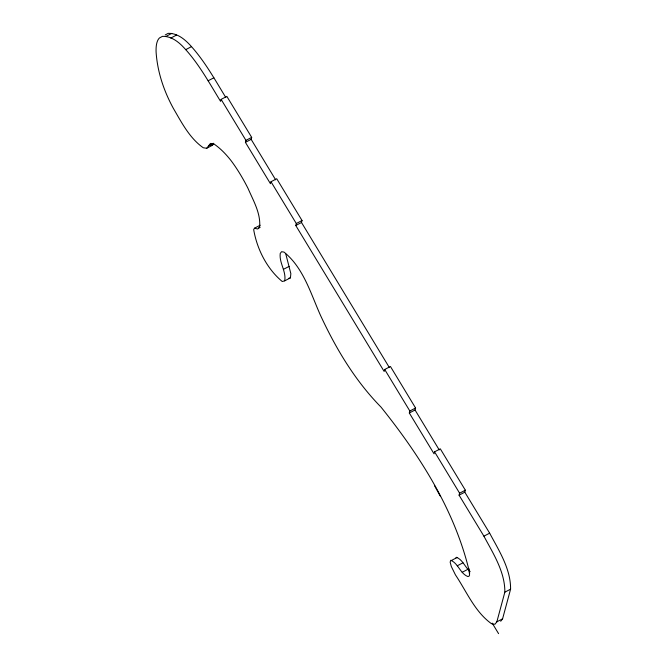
<?xml version="1.0" encoding="UTF-8"?>
<svg xmlns="http://www.w3.org/2000/svg" width="667" height="667" viewBox="0 0 667 667"><rect width="100%" height="100%" fill="white"/><g stroke="black" fill="none" stroke-linecap="round" stroke-linejoin="round"><path stroke-width="1" d="M468.868 568.609L469.576 575.121L468.951 576.255L467.85 576.538C460.147 573.62 458.262 563.215 450.675 560.28L450.158 562.198L451.326 566.525L455.444 574.887C466.608 591.521 474.754 611.706 491.504 623.72L494.964 624.262L496.848 621.827L504.844 592.171C505.052 571.877 493.18 553.535 483.909 536.168L459.079 495.172L459.613 493.188L434.576 451.842L440.312 448.841L465.349 490.195L464.816 492.171L489.653 533.166C498.916 550.533 510.789 568.876 510.588 589.169L502.584 618.826L500.7 621.26M260.188 225.221L254.452 228.222L253.677 229.598C256.97 249.049 266.967 268.843 282.249 281.507L284.709 280.84C286.426 271.369 279.039 262.923 280.232 253.427L281.566 251.709L284.009 252.093C303.518 267.826 310.647 293.38 320.527 315.424C335.976 348.708 355.111 380.732 380.965 407.045C420.252 456.003 455.469 511.389 469.71 573.161M284.709 280.84L290.445 277.839L290.845 273.603L285.835 254.135M275.663 179.84L251.151 139.353L251.684 137.377L226.863 96.39L221.119 99.391L220.585 101.367C209.238 82.883 198.758 63.498 183.817 47.557C178.297 41.579 170.944 36.051 162.44 36.352L159.488 37.944A103.418 24.912 62.4 0 0 156.103 52.151C157.429 71.944 163.865 90.987 173.337 108.337C181.607 122.486 189.52 138.094 203.243 147.749L206.703 148.282L212.44 145.281L213.698 143.663M389.37 367.584L301.501 222.503L302.034 220.519L276.73 178.739L270.994 181.741L270.46 183.717L245.414 142.354L245.948 140.378L221.119 99.391M439.245 449.933L415.049 409.997L415.583 408.021L390.437 366.491L384.701 369.493L384.167 371.469L295.764 225.496L296.298 223.52L270.994 181.741M434.576 451.842L434.042 453.818L409.313 412.99L409.846 411.014L384.701 369.493M206.703 148.282L210.472 143.413L213.932 143.955C220.402 148.374 225.88 154.102 230.749 160.23A51.234 12.34 62.4 0 1 248.024 188.394C253.268 200.625 260.939 213.398 259.605 227.155L257.695 228.981L254.452 228.222M455.945 557.887L456.42 557.279C462.74 559.696 465.091 567.4 470.152 571.511M165.224 34.942L168.176 33.35C178.464 33.033 186.485 40.82 192.763 48.082C205.795 63.107 215.491 80.615 225.805 97.507M166.033 36.385L171.769 33.383M170.827 38.061L176.563 35.059M185.718 49.65L191.462 46.648M208.121 80.782L213.857 77.781M208.588 145.848L213.507 143.28M245.948 140.378L251.684 137.377M245.414 142.354L251.151 139.353M258.462 228.197L260.097 227.339M296.298 223.52L302.034 220.519M295.764 225.496L301.501 222.503M283.392 269.368L289.136 266.375M409.846 411.014L415.583 408.021M409.313 412.99L415.049 409.997M459.613 493.188L465.349 490.195M459.079 495.172L464.816 492.171M483.909 536.168L489.653 533.166M451.542 560.413L457.279 557.412M457.237 565.808L462.973 562.806M462.206 572.286L467.942 569.284M504.844 592.171L510.588 589.169M496.848 621.827L502.584 618.826M288.803 278.281L290.445 277.839M210.714 145.014L212.44 145.281M492.221 623.136L498.582 633.65M434.425 485.493L440.137 495.923"/></g></svg>
